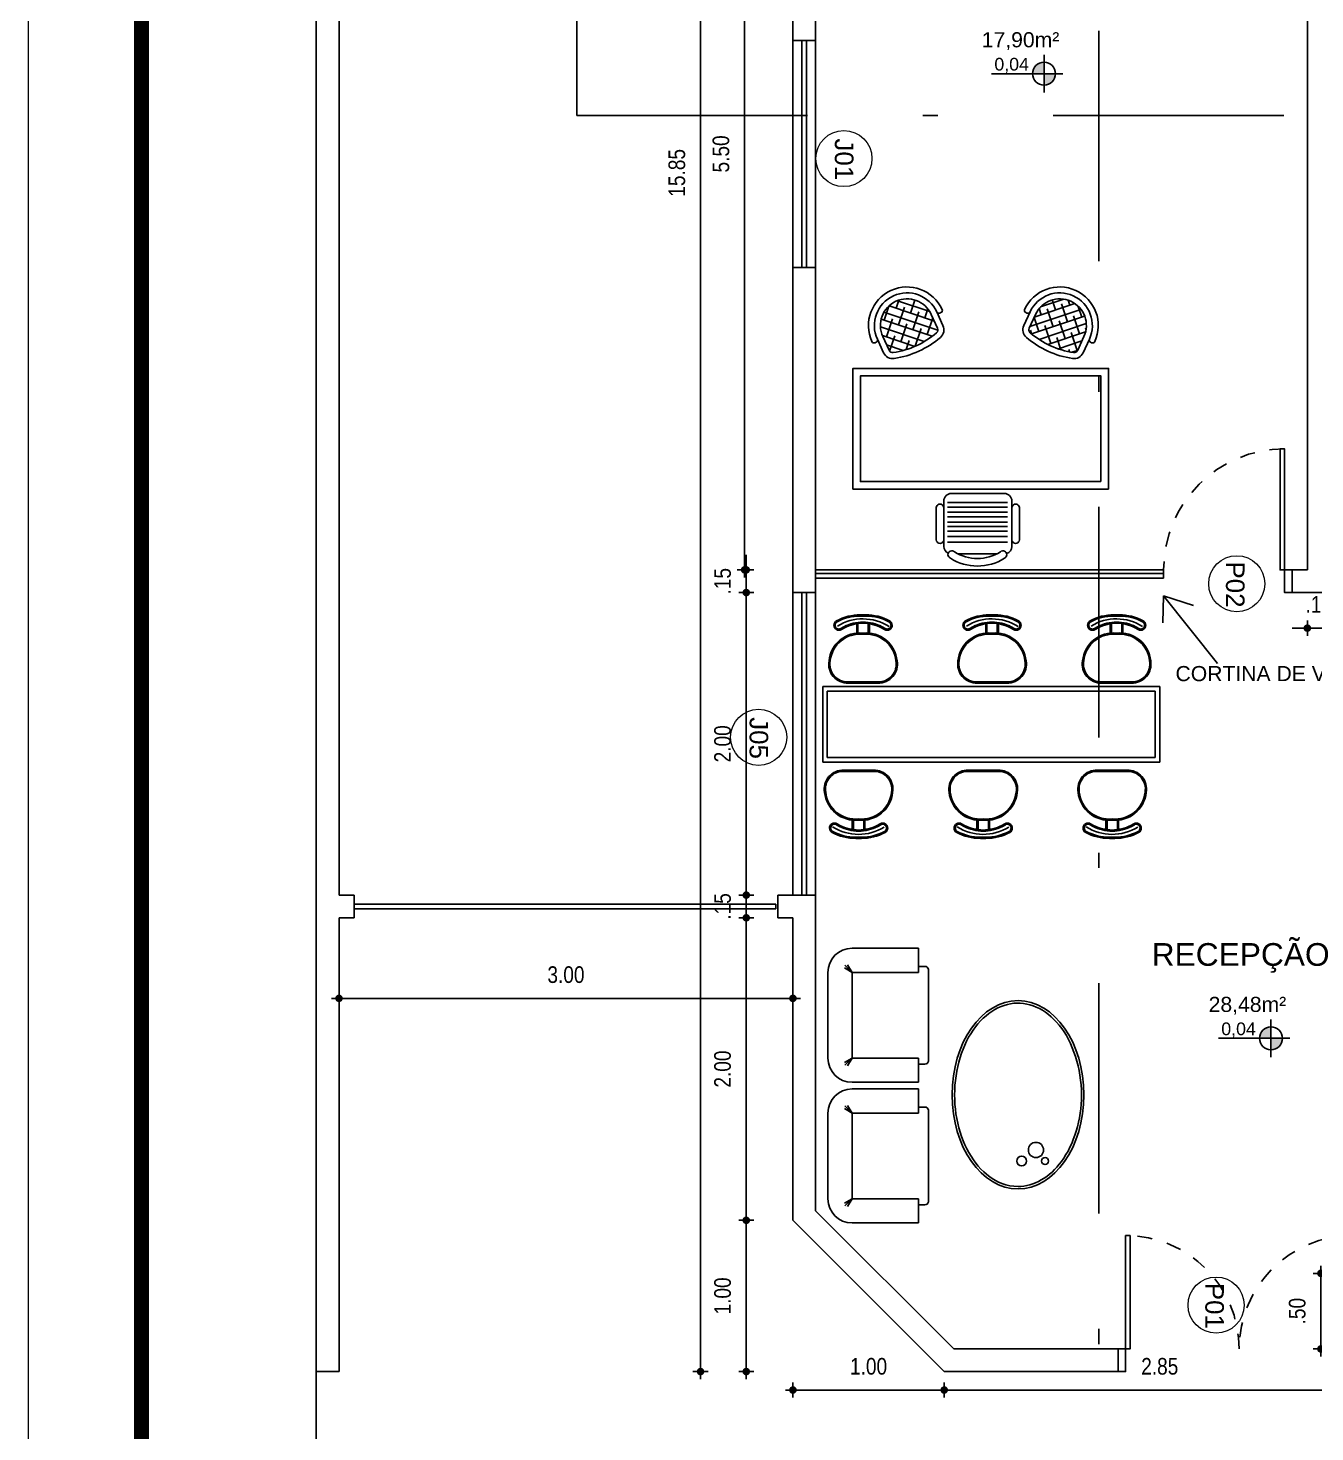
# Model space of a CAD drawing. Header units: millimetres. Extents: x 3212 to 6878, y 1640 to 3386.
# Drawn here: x 3225.39 to 3233.9, y 1651.77 to 1661.05 of the extents above; entities that cross this region are included whole.
import ezdxf
from ezdxf.enums import TextEntityAlignment as Align

# ---------------------------------------------------------------- set-up
doc = ezdxf.new("R2010")
doc.units = ezdxf.units.MM
doc.header["$LTSCALE"] = 0.8
doc.linetypes.add('DASHDOT2', pattern=[12.7, 6.35, -3.175, 0, -3.175])
doc.linetypes.add('HIDDEN2', pattern=[0.1875, 0.125, -0.0625])
for name, color, linetype in [('A-PEN-B', 5, 'Continuous'), ('A-PEN-C', 4, 'Continuous'), ('A-PEN-R', 1, 'Continuous'), ('A-PEN-W', 7, 'Continuous'), ('A-PEN-Y', 2, 'Continuous'), ('COTA', 2, 'Continuous'), ('E-Pen-B', 5, 'Continuous'), ('JANELAS_EXTERNO', 1, 'Continuous'), ('JANELAS_INTERNO', 2, 'Continuous'), ('MOVEIS', 7, 'Continuous'), ('NIVEIS', 1, 'Continuous'), ('PORTAS', 2, 'Continuous'), ('PROJEÇÃO', 1, 'HIDDEN2')]:
    doc.layers.add(name, color=color, linetype=linetype)
for name, color, linetype, lineweight in [('BLOCOS', 4, 'Continuous', 9), ('COTAS', 53, 'Continuous', 9), ('pilares', 1, 'Continuous', 9)]:
    doc.layers.add(name, color=color, linetype=linetype, lineweight=lineweight)
doc.styles.add('CARIMBO_DADOS', font='arial.ttf', dxfattribs={"height": 0.1})
doc.styles.add('F2', font='ARIALN.TTF')
doc.styles.add('REGUA80', font='arial.ttf', dxfattribs={"height": 1})
doc.styles.add('T20', font='PORT2', dxfattribs={"height": 0.2})
doc.styles.add('TEXT', font='arial.ttf')
doc.dimstyles.new('ARQUITETURA', dxfattribs={"dimtxt": 0.11, "dimasz": 0.05, "dimexe": 0.1, "dimexo": 0, "dimgap": 0.1, "dimtad": 1, "dimzin": 5, "dimdsep": 46, "dimtxsty": 'F2', "dimblk": 'COTA', "dimcen": 0, "dimse1": 1, "dimse2": 1, "dimadec": 0, "dimazin": 0, "dimtfac": 2, "dimtix": 1, "dimtmove": 2, "dimatfit": 3, "dimldrblk": 'COTA', "dimfxl": 0, "dimtolj": 1, "dimtzin": 5, "dimarcsym": 0})

# ---------------------------------------------------------------- blocks, each defined once
blk = doc.blocks.new('cotas')
at = {"layer": 'A-PEN-Y'}
h = blk.add_hatch(color=256, dxfattribs=at)
h.paths.add_polyline_path([(0.135, 0, 0.414214), (0, 0.135), (0, 0)])
h.paths.add_polyline_path([(0, 0), (-0.135, 0, 0.414214), (0, -0.135)])
at = {"layer": 'A-PEN-W'}
for p, q in [((0, 0.223), (0, -0.223)), ((-0.223, 0), (0.621, 0))]:
    blk.add_line(p, q, dxfattribs=at)
blk.add_circle((0, 0), 0.135, dxfattribs=at)
at = {"layer": 'A-PEN-W', "style": 'T20'}
blk.add_attdef('COTA', (0.167, 0.038), '', height=0.15, dxfattribs=at)
blk = doc.blocks.new('CADEIRA1')
at = {"layer": 'MOVEIS'}
for p, q in [((-0.0418, 0.1206), (-0.0418, 0.0587)), ((-0.0343, 0.1206), (-0.0343, 0.0587)), ((0.0338, 0.1206), (0.0338, 0.0587)), ((0.0418, 0.1206), (0.0418, 0.0587))]:
    blk.add_line(p, q, dxfattribs=at)
for points in [[(-0.225, 0.3036, 0.415086), (0, 0.1207, 0.415086), (0.225, 0.3036, 0.481436), (0.0974, 0.4507), (-0.0974, 0.4507, 0.481436)], [(-0.2173, 0.3047, 0.416783), (0, 0.1285, 0.416783), (0.2173, 0.3047, 0.482687), (0.0976, 0.4429), (-0.0976, 0.4429, 0.482687)], [(0, 0.0076), (-0.0183, 0.0076, -0.126472), (-0.1714, 0.0454, -1.005346), (-0.1465, 0.0903), (-0.1267, 0.0779, 0.10909), (0, 0.0472, 0.10909), (0.1267, 0.0779), (0.1465, 0.0903, -1.005346), (0.1714, 0.0454, -0.126472), (0.0183, 0.0076)]]:
    blk.add_lwpolyline(points, format="xyb", close=True, dxfattribs=at)
blk.add_lwpolyline([(0.0176, 0), (-0.0182, 0, -0.126461), (-0.175, 0.0387, -1.008866), (-0.1426, 0.0969), (-0.123, 0.0846, 0.10861), (0, 0.0549, 0.10861), (0.123, 0.0846), (0.1426, 0.0969, -1.008866), (0.175, 0.0387, -0.126461), (0.0182, 0), (-0.0176, 0)], format="xyb", dxfattribs=at)
blk.add_arc((-0.0005, 0.349), 0.3226, 238.46014, 302.25897, dxfattribs=at)
blk = doc.blocks.new('MESA_ESC')
at = {"layer": 'MOVEIS', "linetype": 'Continuous'}
h = blk.add_hatch(dxfattribs=at)
h.set_pattern_fill('ANSI38', color=256, scale=0.4, angle=-26.44138, style=0)
h.set_pattern_definition([(161.441385, (106.234405, 16.006884), (0.015913733, 0.047399927), []), (71.441385, (106.234405, 16.006884), (0.079227392, 0.078886122), [0.125, -0.075])])
h.paths.add_polyline_path([(-0.342, 1.5408, 0.334931), (-0.3351, 1.5718), (-0.3765, 1.6621, 1), (-0.6969, 1.5153), (-0.6555, 1.425, 0.334931), (-0.6275, 1.4099, 0.139924)])
h = blk.add_hatch(dxfattribs=at)
h.set_pattern_fill('ANSI38', color=256, scale=0.4, angle=-26.44138, style=0)
h.set_pattern_definition([(18.558615, (-106.298845, 16.006884), (-0.015913733, 0.047399927), []), (108.558615, (-106.298845, 16.006884), (-0.079227392, 0.078886122), [0.125, -0.075])])
h.paths.add_polyline_path([(0.5631, 1.4099, 0.334931), (0.5911, 1.425), (0.6325, 1.5153, 1), (0.3121, 1.6621), (0.2707, 1.5718, 0.334931), (0.2775, 1.5408, 0.139924)])
at = {"layer": 'MOVEIS'}
for p, q in [((-0.3405, 1.6786), (-0.2991, 1.5883)), ((-0.3197, 1.6709), (-0.3126, 1.6742)), ((0.2761, 1.6786), (0.2347, 1.5883)), ((0.2553, 1.6709), (0.2482, 1.6742)), ((-0.3765, 1.6621), (-0.3351, 1.5718)), ((0.3121, 1.6621), (0.2707, 1.5718)), ((-0.7329, 1.4988), (-0.6915, 1.4085)), ((-0.6969, 1.5153), (-0.6555, 1.425)), ((0.6325, 1.5153), (0.5911, 1.425)), ((0.6685, 1.4988), (0.6271, 1.4085)), ((-0.7406, 1.478), (-0.7478, 1.4747)), ((0.6762, 1.478), (0.6833, 1.4747)), ((-0.1705, 0.4787), (0.1795, 0.4787)), ((-0.2705, 0.3787), (-0.2705, 0.1787)), ((-0.2205, 0.1287), (-0.2205, 0.4287)), ((-0.1915, 0.4197), (0.2041, 0.4197)), ((-0.1915, 0.3885), (0.2041, 0.3885)), ((0.2295, 0.4287), (0.2295, 0.1287)), ((0.2795, 0.3787), (0.2795, 0.1787)), ((-0.1915, 0.3558), (0.2041, 0.3558)), ((-0.1915, 0.3231), (0.2041, 0.3231)), ((-0.1915, 0.2889), (0.2041, 0.2889)), ((-0.1915, 0.2592), (0.2041, 0.2592)), ((-0.1915, 0.2295), (0.2041, 0.2295)), ((-0.1915, 0.1938), (0.2041, 0.1938)), ((-0.1915, 0.1567), (0.2041, 0.1567)), ((0.1346, 0.0787), (-0.12, 0.0787))]:
    blk.add_line(p, q, dxfattribs=at)
for points in [[(-0.8595, 0.5076), (0.8305, 0.5076), (0.8305, 1.3056), (-0.8595, 1.3056)], [(-0.8095, 0.5576), (0.7805, 0.5576), (0.7805, 1.2556), (-0.8095, 1.2556)]]:
    blk.add_lwpolyline(points, close=True, dxfattribs=at)
for centre, radius, start, end in [((-0.5367, 1.5887), 0.255, 24.62311, 204.62311), ((-0.5367, 1.5887), 0.2158, 24.62311, 204.62311), ((-0.5367, 1.5887), 0.1762, 24.62311, 204.62311), ((0.4723, 1.5887), 0.255, 335.37689, 155.37689), ((0.4723, 1.5887), 0.2158, 335.37689, 155.37689), ((0.4723, 1.5887), 0.1762, 335.37689, 155.37689), ((-0.3263, 1.6852), 0.0157, 204.62311, 294.62311), ((-0.3191, 1.6885), 0.0157, 294.62311, 24.62311), ((0.2547, 1.6885), 0.0157, 155.37689, 245.37689), ((0.2618, 1.6852), 0.0157, 245.37689, 335.37689), ((-0.3591, 1.5608), 0.066, 310.55384, 24.62311), ((0.2947, 1.5608), 0.066, 155.37689, 229.44616), ((-0.7472, 1.4923), 0.0157, 294.62311, 24.62311), ((-0.714, 1.9755), 0.5722, 278.69238, 310.55384), ((-0.714, 1.9755), 0.6118, 278.69238, 310.55384), ((-0.3591, 1.5608), 0.0264, 310.55384, 24.62311), ((0.6495, 1.9755), 0.6118, 229.44616, 261.30762), ((0.2947, 1.5608), 0.0264, 155.37689, 229.44616), ((0.6495, 1.9755), 0.5722, 229.44616, 261.30762), ((0.6827, 1.4923), 0.0157, 155.37689, 245.37689), ((-0.7543, 1.489), 0.0157, 204.62311, 294.62311), ((-0.6315, 1.436), 0.066, 204.62311, 278.69238), ((-0.6315, 1.436), 0.0264, 204.62311, 278.69238), ((0.5671, 1.436), 0.066, 261.30762, 335.37689), ((0.5671, 1.436), 0.0264, 261.30762, 335.37689), ((0.6899, 1.489), 0.0157, 245.37689, 335.37689), ((-0.1705, 0.4287), 0.05, 90, 180), ((0.1795, 0.4287), 0.05, 0, 90), ((-0.2455, 0.3832), 0.0254, 349.61114, 190.38886), ((0.2545, 0.3832), 0.0254, 349.61114, 190.38886), ((-0.2455, 0.1741), 0.0254, 169.61114, 10.38886), ((-0.1705, 0.1287), 0.05, 180, 251.97467), ((-0.1616, 0.0739), 0.0254, 47.10756, 248.04395), ((0.1763, 0.0739), 0.0254, 291.95605, 132.89244), ((0.1795, 0.1287), 0.05, 294.19425, 0), ((0.2545, 0.1741), 0.0254, 169.61114, 10.38886), ((0.0073, 0.3312), 0.3328, 237.57575, 302.42425), ((0.0073, 0.3312), 0.2828, 237.57575, 302.42425)]:
    blk.add_arc(centre, radius, start, end, dxfattribs=at)
blk = doc.blocks.new('SOFA_1LG')
at = {"layer": 'MOVEIS'}
for p, q in [((-0.354, 0), (0.354, 0)), ((-0.554, -0.2), (-0.554, -0.75)), ((-0.354, -0.2), (-0.417, -0.163)), ((-0.354, -0.2), (-0.413, -0.14)), ((-0.354, -0.2), (-0.391, -0.137)), ((-0.354, -0.2), (0.354, -0.2)), ((-0.354, -0.2), (-0.354, -0.75)), ((0.354, -0.2), (0.391, -0.137)), ((0.354, -0.2), (0.413, -0.14)), ((0.354, -0.2), (0.417, -0.163)), ((0.354, -0.2), (0.354, -0.75)), ((0.554, -0.2), (0.554, -0.75)), ((-0.354, -0.75), (-0.554, -0.75)), ((-0.404, -0.75), (-0.404, -0.795)), ((-0.404, -0.801), (-0.404, -0.795)), ((0.554, -0.75), (0.354, -0.75)), ((0.404, -0.75), (0.404, -0.795)), ((0.404, -0.801), (0.404, -0.795)), ((-0.381, -0.83), (0.381, -0.83))]:
    blk.add_line(p, q, dxfattribs=at)
for centre, radius, start, end in [((-0.354, -0.2), 0.2, 90, 180), ((0.354, -0.2), 0.2, 360, 90), ((-0.374, -0.801), 0.03, 180, 257.6264), ((0.374, -0.801), 0.03, 282.3736, 0)]:
    blk.add_arc(centre, radius, start, end, dxfattribs=at)
blk = doc.blocks.new('COTA')
at = {"layer": 'COTA'}
for p, q in [((-1, 0), (1, 0)), ((0, 1), (0, -1))]:
    blk.add_line(p, q, dxfattribs=at)
at = {"layer": 'COTA', "const_width": 0.5}
blk.add_lwpolyline([(-0.25, 0, 1), (0.25, 0, 1)], format="xyb", close=True, dxfattribs=at)
blk = doc.blocks.new('*D69')
at = {"layer": 'COTAS', "color": 0, "lineweight": -2, "transparency": 16777216}
blk.add_line((3230.1412, 1653.1206), (3230.1412, 1652.2206), dxfattribs=at)
at = {"layer": 'Defpoints', "color": 0, "transparency": 16777216}
for p in [(3230.4496, 1653.1706), (3230.1412, 1652.1706), (3231.4496, 1652.1706)]:
    blk.add_point(p, dxfattribs=at)
at = {"layer": 'COTAS', "color": 0, "lineweight": -2, "transparency": 16777216, "xscale": 0.05, "yscale": 0.05, "zscale": 0.05}
for p, rotation in [((3230.1412, 1653.1706), 90), ((3230.1412, 1652.1706), 270)]:
    blk.add_blockref('COTA', p, dxfattribs=dict(at, rotation=rotation))
at = {"layer": 'COTAS', "color": 0, "transparency": 16777216, "insert": (3229.985, 1652.6706), "char_height": 0.11, "attachment_point": 5, "rotation": 90, "style": 'F2'}
blk.add_mtext('\\A1;1.00', dxfattribs=at)
blk = doc.blocks.new('*D78')
at = {"layer": 'COTAS', "color": 0, "lineweight": -2, "transparency": 16777216}
blk.add_line((3231.3996, 1652.0487), (3230.4996, 1652.0487), dxfattribs=at)
at = {"layer": 'Defpoints', "color": 0, "transparency": 16777216}
for p in [(3230.4496, 1653.1706), (3231.4496, 1652.1706), (3230.4496, 1652.0487)]:
    blk.add_point(p, dxfattribs=at)
at = {"layer": 'COTAS', "color": 0, "lineweight": -2, "transparency": 16777216, "xscale": 0.05, "yscale": 0.05, "zscale": 0.05, "rotation": 180}
blk.add_blockref('COTA', (3230.4496, 1652.0487), dxfattribs=at)
at = {"layer": 'COTAS', "color": 0, "lineweight": -2, "transparency": 16777216, "xscale": 0.05, "yscale": 0.05, "zscale": 0.05}
blk.add_blockref('COTA', (3231.4496, 1652.0487), dxfattribs=at)
at = {"layer": 'COTAS', "color": 0, "transparency": 16777216, "insert": (3230.9496, 1652.2048), "char_height": 0.11, "attachment_point": 5, "style": 'F2'}
blk.add_mtext('\\A1;1.00', dxfattribs=at)
blk = doc.blocks.new('*D73')
at = {"layer": 'COTAS', "color": 0, "lineweight": -2, "transparency": 16777216}
for p, q in [((3233.7996, 1657.0855), (3233.7496, 1657.0855)), ((3233.9996, 1657.0855), (3233.8496, 1657.0855)), ((3234.0496, 1657.0855), (3234.0996, 1657.0855))]:
    blk.add_line(p, q, dxfattribs=at)
at = {"layer": 'Defpoints', "color": 0, "transparency": 16777216}
for p in [(3233.8496, 1657.0855), (3233.8496, 1656.9737), (3233.9996, 1656.1237)]:
    blk.add_point(p, dxfattribs=at)
at = {"layer": 'COTAS', "color": 0, "lineweight": -2, "transparency": 16777216, "xscale": 0.05, "yscale": 0.05, "zscale": 0.05}
blk.add_blockref('COTA', (3233.8496, 1657.0855), dxfattribs=at)
at = {"layer": 'COTAS', "color": 0, "lineweight": -2, "transparency": 16777216, "xscale": 0.05, "yscale": 0.05, "zscale": 0.05, "rotation": 180}
blk.add_blockref('COTA', (3233.9996, 1657.0855), dxfattribs=at)
at = {"layer": 'COTAS', "color": 0, "transparency": 16777216, "insert": (3233.9246, 1657.2416), "char_height": 0.11, "attachment_point": 5, "style": 'F2'}
blk.add_mtext('\\A1;.15', dxfattribs=at)
blk = doc.blocks.new('*D80')
at = {"layer": 'COTAS', "color": 0, "lineweight": -2, "transparency": 16777216}
blk.add_line((3230.1412, 1653.2206), (3230.1412, 1655.1206), dxfattribs=at)
at = {"layer": 'Defpoints', "color": 0, "transparency": 16777216}
for p in [(3230.1412, 1655.1706), (3230.4496, 1655.1706), (3230.4496, 1653.1706)]:
    blk.add_point(p, dxfattribs=at)
at = {"layer": 'COTAS', "color": 0, "lineweight": -2, "transparency": 16777216, "xscale": 0.05, "yscale": 0.05, "zscale": 0.05}
for p, rotation in [((3230.1412, 1655.1706), 90), ((3230.1412, 1653.1706), 270)]:
    blk.add_blockref('COTA', p, dxfattribs=dict(at, rotation=rotation))
at = {"layer": 'COTAS', "color": 0, "transparency": 16777216, "insert": (3229.985, 1654.1706), "char_height": 0.11, "attachment_point": 5, "rotation": 90, "style": 'F2'}
blk.add_mtext('\\A1;2.00', dxfattribs=at)
blk = doc.blocks.new('*D81')
at = {"layer": 'COTAS', "color": 0, "lineweight": -2, "transparency": 16777216}
for p, q in [((3230.1412, 1655.3706), (3230.1412, 1655.4206)), ((3230.1412, 1655.1706), (3230.1412, 1655.3206)), ((3230.1412, 1655.1206), (3230.1412, 1655.0706))]:
    blk.add_line(p, q, dxfattribs=at)
at = {"layer": 'Defpoints', "color": 0, "transparency": 16777216}
for p in [(3230.1412, 1655.3206), (3230.4496, 1655.3206), (3230.4496, 1655.1706)]:
    blk.add_point(p, dxfattribs=at)
at = {"layer": 'COTAS', "color": 0, "lineweight": -2, "transparency": 16777216, "xscale": 0.05, "yscale": 0.05, "zscale": 0.05}
for p, rotation in [((3230.1412, 1655.3206), 270), ((3230.1412, 1655.1706), 90)]:
    blk.add_blockref('COTA', p, dxfattribs=dict(at, rotation=rotation))
at = {"layer": 'COTAS', "color": 0, "transparency": 16777216, "insert": (3229.985, 1655.2456), "char_height": 0.11, "attachment_point": 5, "rotation": 90, "style": 'F2'}
blk.add_mtext('\\A1;.15', dxfattribs=at)
blk = doc.blocks.new('*D83')
at = {"layer": 'COTAS', "color": 0, "lineweight": -2, "transparency": 16777216}
blk.add_line((3230.3996, 1654.638), (3227.4996, 1654.638), dxfattribs=at)
at = {"layer": 'Defpoints', "color": 0, "transparency": 16777216}
for p in [(3227.4496, 1654.638), (3227.4496, 1654.638), (3230.4496, 1654.638)]:
    blk.add_point(p, dxfattribs=at)
at = {"layer": 'COTAS', "color": 0, "lineweight": -2, "transparency": 16777216, "xscale": 0.05, "yscale": 0.05, "zscale": 0.05, "rotation": 180}
blk.add_blockref('COTA', (3227.4496, 1654.638), dxfattribs=at)
at = {"layer": 'COTAS', "color": 0, "lineweight": -2, "transparency": 16777216, "xscale": 0.05, "yscale": 0.05, "zscale": 0.05}
blk.add_blockref('COTA', (3230.4496, 1654.638), dxfattribs=at)
at = {"layer": 'COTAS', "color": 0, "transparency": 16777216, "insert": (3228.9496, 1654.7941), "char_height": 0.11, "attachment_point": 5, "style": 'F2'}
blk.add_mtext('\\A1;3.00', dxfattribs=at)
blk = doc.blocks.new('*D103')
at = {"layer": 'COTAS', "color": 0, "lineweight": -2, "transparency": 16777216}
blk.add_line((3233.9391, 1652.3701), (3233.9391, 1652.7701), dxfattribs=at)
at = {"layer": 'Defpoints', "color": 0, "transparency": 16777216}
for p in [(3233.9391, 1652.8201), (3234.2985, 1652.8201), (3234.2985, 1652.3201)]:
    blk.add_point(p, dxfattribs=at)
at = {"layer": 'COTAS', "color": 0, "lineweight": -2, "transparency": 16777216, "xscale": 0.05, "yscale": 0.05, "zscale": 0.05}
for p, rotation in [((3233.9391, 1652.8201), 90), ((3233.9391, 1652.3201), 270)]:
    blk.add_blockref('COTA', p, dxfattribs=dict(at, rotation=rotation))
at = {"layer": 'COTAS', "color": 0, "transparency": 16777216, "insert": (3233.783, 1652.5701), "char_height": 0.11, "attachment_point": 5, "rotation": 90, "style": 'F2'}
blk.add_mtext('\\A1;.50', dxfattribs=at)
blk = doc.blocks.new('*D166')
at = {"layer": 'COTAS', "color": 0, "lineweight": -2, "transparency": 16777216}
blk.add_line((3230.1305, 1657.5206), (3230.1305, 1662.9206), dxfattribs=at)
at = {"layer": 'Defpoints', "color": 0, "transparency": 16777216}
for p in [(3230.1305, 1662.9706), (3230.7496, 1662.9706), (3230.7777, 1657.4706)]:
    blk.add_point(p, dxfattribs=at)
at = {"layer": 'COTAS', "color": 0, "lineweight": -2, "transparency": 16777216, "xscale": 0.05, "yscale": 0.05, "zscale": 0.05}
for p, rotation in [((3230.1305, 1662.9706), 90), ((3230.1305, 1657.4706), 270)]:
    blk.add_blockref('COTA', p, dxfattribs=dict(at, rotation=rotation))
at = {"layer": 'COTAS', "color": 0, "transparency": 16777216, "insert": (3229.9743, 1660.2206), "char_height": 0.11, "attachment_point": 5, "rotation": 90, "style": 'F2'}
blk.add_mtext('\\A1;5.50', dxfattribs=at)
blk = doc.blocks.new('*D244')
at = {"layer": 'COTAS', "color": 0, "lineweight": -2, "transparency": 16777216}
blk.add_line((3230.1412, 1655.3706), (3230.1412, 1657.2706), dxfattribs=at)
at = {"layer": 'Defpoints', "color": 0, "transparency": 16777216}
for p in [(3230.1412, 1657.3206), (3233.6996, 1657.3206), (3230.3496, 1655.3206)]:
    blk.add_point(p, dxfattribs=at)
at = {"layer": 'COTAS', "color": 0, "lineweight": -2, "transparency": 16777216, "xscale": 0.05, "yscale": 0.05, "zscale": 0.05}
for p, rotation in [((3230.1412, 1657.3206), 90), ((3230.1412, 1655.3206), 270)]:
    blk.add_blockref('COTA', p, dxfattribs=dict(at, rotation=rotation))
at = {"layer": 'COTAS', "color": 0, "transparency": 16777216, "insert": (3229.985, 1656.3206), "char_height": 0.11, "attachment_point": 5, "rotation": 90, "style": 'F2'}
blk.add_mtext('\\A1;2.00', dxfattribs=at)
blk = doc.blocks.new('*D245')
at = {"layer": 'COTAS', "color": 0, "lineweight": -2, "transparency": 16777216}
for p, q in [((3230.1412, 1657.5206), (3230.1412, 1657.5706)), ((3230.1412, 1657.3206), (3230.1412, 1657.4706)), ((3230.1412, 1657.2706), (3230.1412, 1657.2206))]:
    blk.add_line(p, q, dxfattribs=at)
at = {"layer": 'Defpoints', "color": 0, "transparency": 16777216}
for p in [(3230.1412, 1657.4706), (3233.7996, 1657.4706), (3233.6996, 1657.3206)]:
    blk.add_point(p, dxfattribs=at)
at = {"layer": 'COTAS', "color": 0, "lineweight": -2, "transparency": 16777216, "xscale": 0.05, "yscale": 0.05, "zscale": 0.05}
for p, rotation in [((3230.1412, 1657.4706), 270), ((3230.1412, 1657.3206), 90)]:
    blk.add_blockref('COTA', p, dxfattribs=dict(at, rotation=rotation))
at = {"layer": 'COTAS', "color": 0, "transparency": 16777216, "insert": (3229.985, 1657.3956), "char_height": 0.11, "attachment_point": 5, "rotation": 90, "style": 'F2'}
blk.add_mtext('\\A1;.15', dxfattribs=at)
blk = doc.blocks.new('*D246')
at = {"layer": 'COTAS', "color": 0, "lineweight": -2, "transparency": 16777216}
for p, q in [((3230.1412, 1657.5206), (3230.1412, 1657.5706)), ((3230.1412, 1657.4706), (3230.1412, 1657.3206)), ((3230.1412, 1657.2706), (3230.1412, 1657.2206))]:
    blk.add_line(p, q, dxfattribs=at)
at = {"layer": 'Defpoints', "color": 0, "transparency": 16777216}
for p in [(3233.7996, 1657.4706), (3230.1412, 1657.3206), (3230.1412, 1657.3206)]:
    blk.add_point(p, dxfattribs=at)
at = {"layer": 'COTAS', "color": 0, "lineweight": -2, "transparency": 16777216, "xscale": 0.05, "yscale": 0.05, "zscale": 0.05}
for p, rotation in [((3230.1412, 1657.4706), 270), ((3230.1412, 1657.3206), 90)]:
    blk.add_blockref('COTA', p, dxfattribs=dict(at, rotation=rotation))
at = {"layer": 'COTAS', "color": 0, "transparency": 16777216, "insert": (3229.985, 1657.3956), "char_height": 0.11, "attachment_point": 5, "rotation": 90, "style": 'F2'}
blk.add_mtext('\\A1;.15', dxfattribs=at)
blk = doc.blocks.new('*D275')
at = {"layer": 'COTAS', "color": 0, "lineweight": -2, "transparency": 16777216}
blk.add_line((3231.4996, 1652.0487), (3234.2485, 1652.0487), dxfattribs=at)
at = {"layer": 'Defpoints', "color": 0, "transparency": 16777216}
for p in [(3234.2985, 1652.3201), (3231.4496, 1652.1706), (3234.2985, 1652.0487)]:
    blk.add_point(p, dxfattribs=at)
at = {"layer": 'COTAS', "color": 0, "lineweight": -2, "transparency": 16777216, "xscale": 0.05, "yscale": 0.05, "zscale": 0.05, "rotation": 180}
blk.add_blockref('COTA', (3231.4496, 1652.0487), dxfattribs=at)
at = {"layer": 'COTAS', "color": 0, "lineweight": -2, "transparency": 16777216, "xscale": 0.05, "yscale": 0.05, "zscale": 0.05}
blk.add_blockref('COTA', (3234.2985, 1652.0487), dxfattribs=at)
at = {"layer": 'COTAS', "color": 0, "transparency": 16777216, "insert": (3232.8741, 1652.2048), "char_height": 0.11, "attachment_point": 5, "style": 'F2'}
blk.add_mtext('\\A1;2.85', dxfattribs=at)
blk = doc.blocks.new('*D300')
at = {"layer": 'COTAS', "color": 0, "lineweight": -2, "transparency": 16777216}
blk.add_line((3229.839, 1652.2207), (3229.839, 1667.9706), dxfattribs=at)
at = {"layer": 'Defpoints', "color": 0, "transparency": 16777216}
for p in [(3229.839, 1668.0206), (3230.496, 1668.0206), (3234.4485, 1652.1707)]:
    blk.add_point(p, dxfattribs=at)
at = {"layer": 'COTAS', "color": 0, "lineweight": -2, "transparency": 16777216, "xscale": 0.05, "yscale": 0.05, "zscale": 0.05}
for p, rotation in [((3229.839, 1668.0206), 90), ((3229.839, 1652.1707), 270)]:
    blk.add_blockref('COTA', p, dxfattribs=dict(at, rotation=rotation))
at = {"layer": 'COTAS', "color": 0, "transparency": 16777216, "insert": (3229.6828, 1660.0956), "char_height": 0.11, "attachment_point": 5, "rotation": 90, "style": 'F2'}
blk.add_mtext('\\A1;15.85', dxfattribs=at)

msp = doc.modelspace()

# ---------------------------------------------------------------- linework, layer by layer
for p, q in [((3232.8997, 1657.2989), (3232.8943, 1657.1214)), ((3233.2552, 1656.8519), (3232.8997, 1657.2989)), ((3232.8997, 1657.2989), (3233.0962, 1657.2345)), ((3232.874, 1656.6994), (3230.6464, 1656.6994)), ((3230.6464, 1656.6994), (3230.6464, 1656.1994)), ((3232.844, 1656.6694), (3230.6764, 1656.6694)), ((3230.6764, 1656.6694), (3230.6764, 1656.2294)), ((3232.844, 1656.2294), (3232.844, 1656.6694)), ((3232.874, 1656.1994), (3232.874, 1656.6994)), ((3230.6464, 1656.1994), (3232.874, 1656.1994)), ((3230.6764, 1656.2294), (3232.844, 1656.2294))]:
    msp.add_line(p, q)
for centre, radius in [((3232.0559, 1653.6357), 0.0503), ((3231.9613, 1653.5626), 0.0327), ((3232.1161, 1653.5626), 0.0232)]:
    msp.add_circle(centre, radius)
at = {"extrusion": (0, 0, -1)}
msp.add_ellipse((3231.9372, 1654.0004), major_axis=(0, -0.6226), ratio=0.7, dxfattribs=at)
msp.add_open_spline([(3231.9372, 1653.3943), (3231.865, 1653.3943), (3231.7924, 1653.422), (3231.628, 1653.5584), (3231.5516, 1653.7078), (3231.5027, 1654.0394), (3231.5293, 1654.2192), (3231.666, 1654.4919), (3231.7749, 1654.5827), (3232.0014, 1654.6219), (3232.1209, 1654.5702), (3232.3008, 1654.3483), (3232.3566, 1654.1747), (3232.3565, 1653.836), (3232.3072, 1653.6726), (3232.1476, 1653.454), (3232.042, 1653.3943), (3231.9372, 1653.3943)], degree=3, knots=[0, 0, 0, 0, 0.525814, 0.525814, 1.363017, 1.363017, 2.192453, 2.192453, 3.021767, 3.021767, 3.854626, 3.854626, 4.712753, 4.712753, 5.520055, 5.520055, 6.283185, 6.283185, 6.283185, 6.283185])
at = {"layer": 'A-PEN-B'}
for p, q in [((3227.2996, 1652.1706), (3227.2996, 1682.1706)), ((3227.4496, 1655.3206), (3227.4496, 1682.0206)), ((3230.4496, 1663.5456), (3230.4496, 1660.9706)), ((3230.5996, 1660.9706), (3230.5996, 1662.9706)), ((3233.8496, 1659.6206), (3233.8496, 1662.9706)), ((3230.5996, 1660.9706), (3230.4496, 1660.9706)), ((3233.8496, 1659.6206), (3233.8496, 1657.4706)), ((3230.5996, 1659.4706), (3230.4496, 1659.4706)), ((3230.4496, 1659.4706), (3230.4496, 1657.3206)), ((3230.5996, 1657.3206), (3230.5996, 1659.4706)), ((3233.7496, 1657.4706), (3233.8496, 1657.4706)), ((3233.7496, 1657.4706), (3233.7496, 1657.3206)), ((3230.6017, 1657.3206), (3230.4496, 1657.3206)), ((3227.4496, 1655.3206), (3227.5496, 1655.3206)), ((3227.5496, 1655.3206), (3227.5496, 1655.1706)), ((3230.3496, 1655.3206), (3230.4496, 1655.3206)), ((3230.3496, 1655.3206), (3230.3496, 1655.1706)), ((3230.4496, 1655.3206), (3230.5996, 1655.3206)), ((3230.5996, 1655.3206), (3230.5996, 1653.2328)), ((3227.4496, 1652.1706), (3227.4496, 1655.1706)), ((3227.4496, 1655.1706), (3227.5496, 1655.1706)), ((3230.3496, 1655.1706), (3230.4496, 1655.1706)), ((3230.5996, 1653.2328), (3231.5122, 1652.3201)), ((3230.4496, 1653.1706), (3231.4496, 1652.1706)), ((3232.5985, 1652.3201), (3231.5122, 1652.3201)), ((3232.5985, 1652.3201), (3232.5985, 1652.1706)), ((3227.2996, 1652.1706), (3227.4496, 1652.1706)), ((3231.4496, 1652.1706), (3232.5985, 1652.1706))]:
    msp.add_line(p, q, dxfattribs=at)
at = {"layer": 'A-PEN-C', "color": 8, "ltscale": 0.05}
msp.add_line((3227.2996, 1652.1706), (3227.2996, 1649.6706), dxfattribs=at)
at = {"layer": 'A-PEN-R', "linetype": 'DASHDOT2', "ltscale": 0.3}
for p, q in [((3232.4712, 1683.0706), (3232.4712, 1650.771)), ((3229.0222, 1660.4743), (3229.0222, 1661.162)), ((3229.0222, 1660.4743), (3240.0218, 1660.4743))]:
    msp.add_line(p, q, dxfattribs=at)
at = {"layer": 'BLOCOS'}
for centre in [(3230.7864, 1660.1898), (3233.3831, 1657.3791), (3230.223, 1656.3638), (3233.2465, 1652.61)]:
    msp.add_circle(centre, 0.1854, dxfattribs=at)
at = {"layer": 'E-Pen-B'}
for p, q in [((3233.7496, 1657.3206), (3234.2996, 1657.3206)), ((3230.4496, 1655.1706), (3230.4496, 1653.1706))]:
    msp.add_line(p, q, dxfattribs=at)
at = {"layer": 'JANELAS_EXTERNO'}
for p, q in [((3230.4496, 1659.4706), (3230.4496, 1660.9706)), ((3230.5996, 1659.4706), (3230.5996, 1660.9706)), ((3230.5996, 1657.4706), (3232.8996, 1657.4706)), ((3230.4496, 1655.3206), (3230.4496, 1657.3206)), ((3230.5996, 1655.3206), (3230.5996, 1657.3206))]:
    msp.add_line(p, q, dxfattribs=at)
at = {"layer": 'JANELAS_INTERNO'}
for p, q in [((3230.5096, 1659.4706), (3230.5096, 1660.9706)), ((3230.5396, 1659.4706), (3230.5396, 1660.9706)), ((3230.6017, 1657.4464), (3232.8996, 1657.4464)), ((3230.6017, 1657.4164), (3232.8996, 1657.4164)), ((3232.8996, 1657.4706), (3232.8996, 1657.4164)), ((3230.5096, 1655.3206), (3230.5096, 1657.3206)), ((3230.5396, 1655.3206), (3230.5396, 1657.3206))]:
    msp.add_line(p, q, dxfattribs=at)
at = {"layer": 'pilares'}
msp.add_lwpolyline([(3225.3947, 1640.2102), (3286.5947, 1640.2102), (3286.5947, 1684.7602), (3225.3947, 1684.7602)], close=True, dxfattribs=at)
at = {"layer": 'pilares', "const_width": 0.1}
msp.add_lwpolyline([(3226.1447, 1640.9602), (3285.8447, 1640.9602), (3285.8447, 1684.0102), (3226.1447, 1684.0102)], close=True, dxfattribs=at)
at = {"layer": 'PORTAS'}
for p, q in [((3227.5496, 1655.2606), (3230.336, 1655.2606)), ((3227.5496, 1655.2306), (3227.5496, 1655.2606)), ((3230.336, 1655.2606), (3230.336, 1655.2306)), ((3230.336, 1655.2306), (3227.5496, 1655.2306))]:
    msp.add_line(p, q, dxfattribs=at)
for points in [[(3233.6996, 1657.4706), (3233.6996, 1658.2706), (3233.6696, 1658.2706), (3233.6696, 1657.4706)], [(3232.6485, 1652.3201), (3232.6485, 1653.0701), (3232.6785, 1653.0701), (3232.6785, 1652.3201)]]:
    msp.add_lwpolyline(points, close=True, dxfattribs=at)
for points in [[(3233.7496, 1657.4706), (3233.6996, 1657.4706), (3233.6996, 1657.3206), (3233.7496, 1657.3206)], [(3232.5985, 1652.3201), (3232.6485, 1652.3201), (3232.6485, 1652.1706), (3232.5985, 1652.1706)]]:
    msp.add_lwpolyline(points, dxfattribs=at)
at = {"layer": 'PROJEÇÃO'}
for centre, radius, start, end in [((3233.6996, 1657.4706), 0.8, 90, 180), ((3232.6485, 1652.3201), 0.75, 0, 90), ((3234.1485, 1652.3201), 0.75, 90, 180)]:
    msp.add_arc(centre, radius, start, end, dxfattribs=at)

# ---------------------------------------------------------------- block references
ref = msp.add_blockref('cotas', (3232.1094, 1660.751), dxfattribs=dict(xscale=-0.5599999999976717, yscale=0.5599999999994907, zscale=0.5599999999994907))
ref.add_attrib('COTA', '0,04', (3231.7811, 1660.7717), dxfattribs={"layer": 'NIVEIS', "color": 1, "height": 0.084, "style": 'TEXT'})
at = {"xscale": -1}
for name, p in [('MESA_ESC', (3231.6762, 1657.4973)), ('CADEIRA1', (3230.8837, 1655.6959)), ('CADEIRA1', (3231.7072, 1655.6959)), ('CADEIRA1', (3232.5597, 1655.6959))]:
    msp.add_blockref(name, p, dxfattribs=at)
at = {"xscale": -1, "rotation": 180}
for p in [(3230.9131, 1657.1731), (3231.7656, 1657.1731), (3232.5891, 1657.1731)]:
    msp.add_blockref('CADEIRA1', p, dxfattribs=at)
at = {"xscale": -0.8, "yscale": 0.8, "zscale": 0.8, "rotation": 90}
for p in [(3230.6806, 1654.5261), (3230.6806, 1653.5961)]:
    msp.add_blockref('SOFA_1LG', p, dxfattribs=at)
ref = msp.add_blockref('cotas', (3233.609, 1654.3738), dxfattribs=dict(xscale=-0.5599999999976717, yscale=0.5599999999994907, zscale=0.5599999999994907))
ref.add_attrib('COTA', '0,04', (3233.2807, 1654.3945), dxfattribs={"layer": 'NIVEIS', "color": 7, "height": 0.084, "style": 'TEXT'})

# ---------------------------------------------------------------- texts
at = {"color": 230, "char_height": 0.1, "attachment_point": 5, "style": 'CARIMBO_DADOS'}
for s, insert in [('17,90m²', (3231.954, 1660.9661)), ('CORTINA DE VIDRO', (3233.6495, 1656.7843)), ('28,48m²', (3233.4536, 1654.5889))]:
    msp.add_mtext(s, dxfattribs=dict(at, insert=insert))
at = {"color": 230, "insert": (3233.4088, 1654.9051), "char_height": 0.15, "attachment_point": 5, "style": 'CARIMBO_DADOS'}
msp.add_mtext_dynamic_manual_height_columns('RECEPÇÃO', width=0.849209, gutter_width=0.5, heights=[0], dxfattribs=at)
at = {"layer": 'BLOCOS', "style": 'REGUA80'}
for s, p in [('J01', (3230.7268, 1660.1848)), ('P02', (3233.3118, 1657.3741)), ('J05', (3230.1634, 1656.3588)), ('P01', (3233.1752, 1652.605))]:
    msp.add_text(s, height=0.12256, rotation=270, dxfattribs=at).set_placement(p, align=Align.CENTER)

# ---------------------------------------------------------------- dimensions: what is measured, and where the dimension line sits
at = {"layer": 'COTAS'}
for base, p1, p2, picture, middle in [((3229.839, 1668.0206), (3234.4485, 1652.1707), (3230.496, 1668.0206), '*D300', (3229.6828, 1660.0956)), ((3230.1305, 1662.9706), (3230.7777, 1657.4706), (3230.7496, 1662.9706), '*D166', (3229.9743, 1660.2206)), ((3230.1412, 1657.4706), (3233.6996, 1657.3206), (3233.7996, 1657.4706), '*D245', (3229.985, 1657.3956)), ((3230.1412, 1657.3206), (3233.7996, 1657.4706), (3230.1412, 1657.3206), '*D246', (3229.985, 1657.3956)), ((3230.1412, 1657.3206), (3230.3496, 1655.3206), (3233.6996, 1657.3206), '*D244', (3229.985, 1656.3206)), ((3230.1412, 1655.3206), (3230.4496, 1655.1706), (3230.4496, 1655.3206), '*D81', (3229.985, 1655.2456)), ((3230.1412, 1655.1706), (3230.4496, 1653.1706), (3230.4496, 1655.1706), '*D80', (3229.985, 1654.1706)), ((3230.1412, 1652.1706), (3230.4496, 1653.1706), (3231.4496, 1652.1706), '*D69', (3229.985, 1652.6706)), ((3233.9391, 1652.8201), (3234.2985, 1652.3201), (3234.2985, 1652.8201), '*D103', (3233.783, 1652.5701))]:
    dim = msp.add_linear_dim(base=base, p1=p1, p2=p2, angle=90, dimstyle='ARQUITETURA', dxfattribs=at)
    dim.commit()
    dim.dimension.update_dxf_attribs({"geometry": picture, "text_midpoint": middle})
for base, p1, p2, picture, middle in [((3233.8496, 1657.0855), (3233.9996, 1656.1237), (3233.8496, 1656.9737), '*D73', (3233.9246, 1657.2416)), ((3227.4496, 1654.638), (3230.4496, 1654.638), (3227.4496, 1654.638), '*D83', (3228.9496, 1654.7941)), ((3230.4496, 1652.0487), (3231.4496, 1652.1706), (3230.4496, 1653.1706), '*D78', (3230.9496, 1652.2048)), ((3234.2985, 1652.0487), (3231.4496, 1652.1706), (3234.2985, 1652.3201), '*D275', (3232.8741, 1652.2048))]:
    dim = msp.add_linear_dim(base=base, p1=p1, p2=p2, dimstyle='ARQUITETURA', dxfattribs=at)
    dim.commit()
    dim.dimension.update_dxf_attribs({"geometry": picture, "text_midpoint": middle})

doc.saveas('drawing.dxf')
